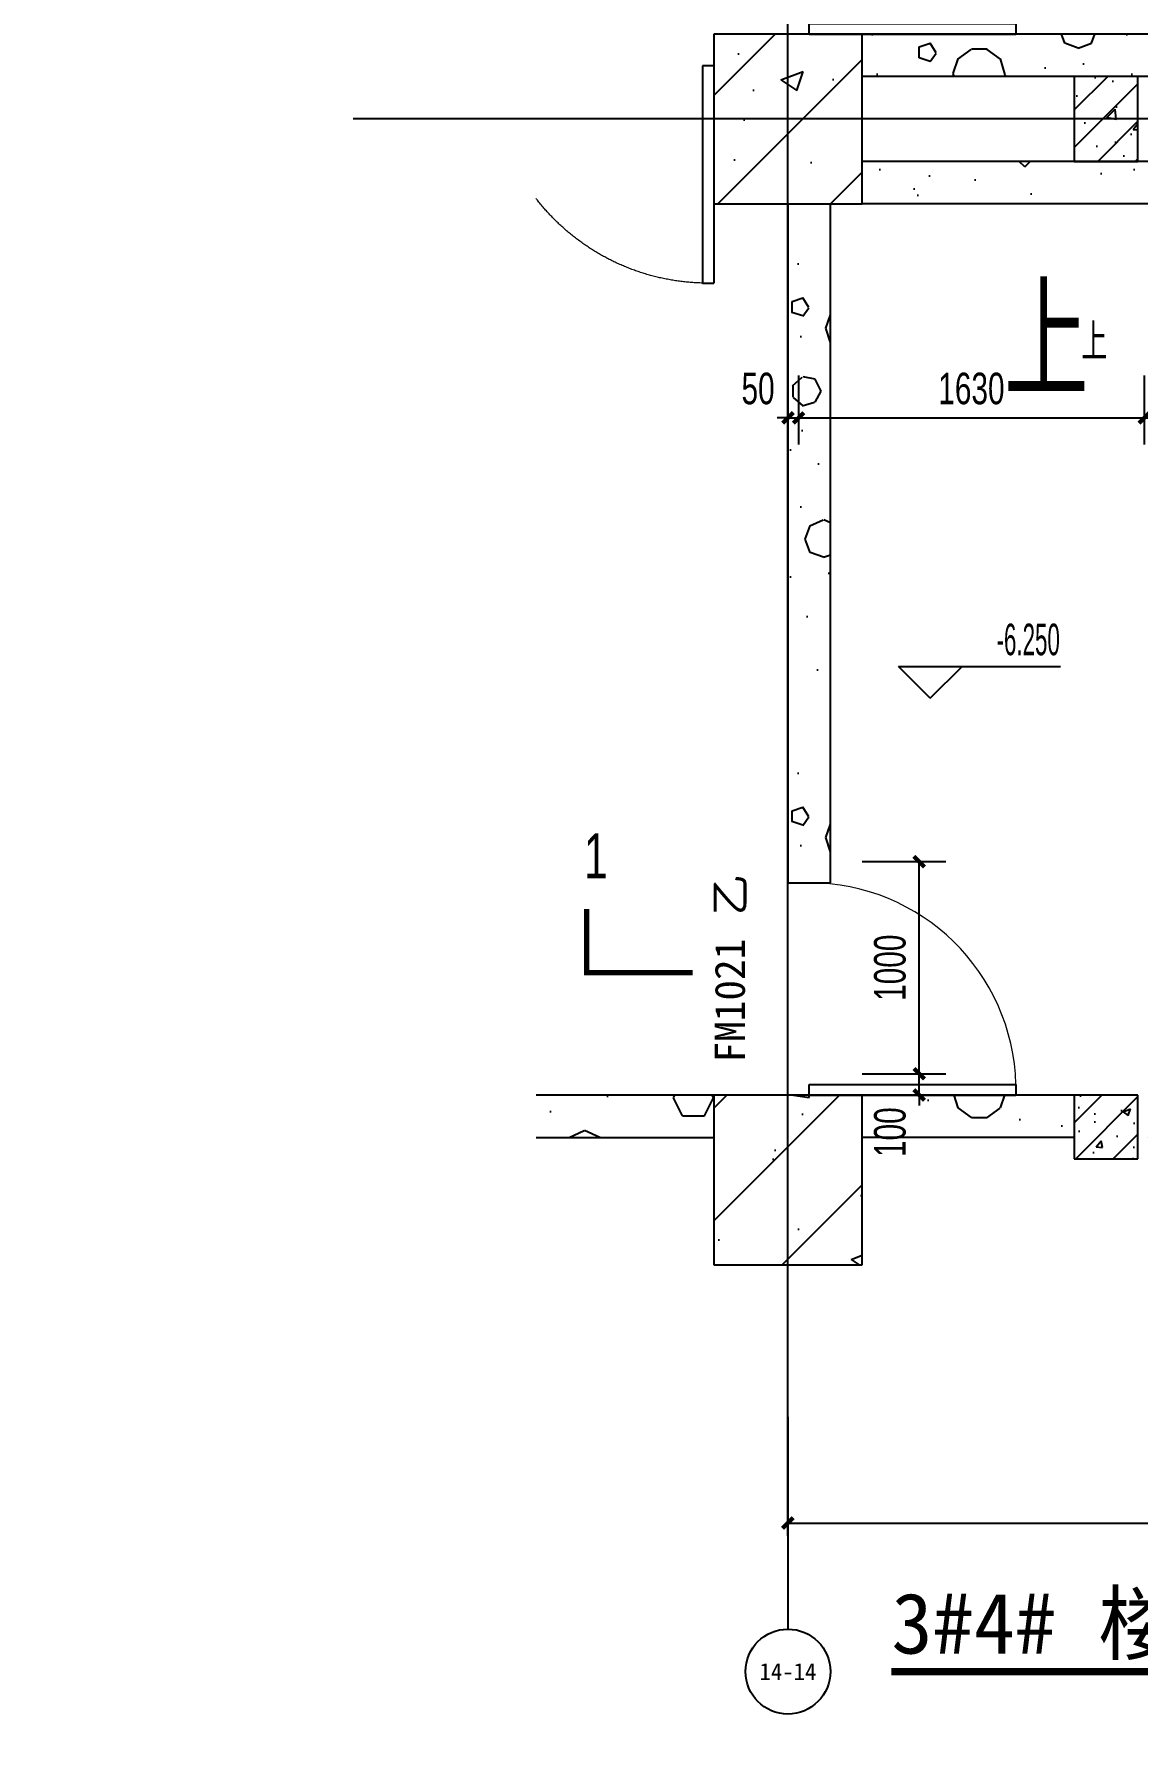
# Model space of a CAD drawing. Extents: x -26219 to 315419, y -160410 to -120810.
# Drawn here: x 66024 to 71228, y -141099 to -133069 of the extents above; entities that cross this region are included whole.
import ezdxf
from ezdxf.enums import TextEntityAlignment as Align
from ezdxf.xclip import XClip

# ---------------------------------------------------------------- set-up
doc = ezdxf.new("R2010")
doc.units = 0
doc.header["$LTSCALE"] = 1000
doc.header["$MEASUREMENT"] = 0
doc.header["$XCLIPFRAME"] = 0
doc.linetypes.add('104-14# 核心筒$2$DOTE', pattern=[2.42, 2, -0.2, 0.02, -0.2])
for name, color, linetype in [('01-标注_尺寸', 124, 'Continuous'), ('01-标注_标高', 200, 'Continuous'), ('01-标注_符号', 200, 'Continuous'), ('01-标注_轴线坐标', 132, 'Continuous'), ('02-TEXT_标注', 130, 'Continuous'), ('02-TEXT_轴号', 7, 'Continuous'), ('104-13#14# B1核心筒$0$05-填充_天正', 26, 'Continuous'), ('104-13#14# B1核心筒$0$104-13#14# B1核心筒$0$PUB_TEXT', 7, 'Continuous'), ('104-13#14# B1核心筒$0$A-E_楼梯', 171, 'Continuous'), ('104-13#14# B1核心筒$0$A_STR-砌块墙', 121, 'Continuous'), ('104-13#14# B1核心筒$0$A_STR-砼柱', 51, 'Continuous'), ('104-13#14# B1核心筒$0$DOOR_FIRE', 220, 'Continuous'), ('104-14# 核心筒$2$A_AXIS-轴线', 36, '104-14# 核心筒$2$DOTE'), ('A_AXIS-轴线', 36, 'Continuous'), ('DIM_SYMB', 3, 'Continuous'), ('DOOR_FIRE_TEXT', 7, 'Continuous'), ('建-标注-文本', 254, 'Continuous')]:
    doc.layers.add(name, color=color, linetype=linetype)
doc.layers.add('B1幕墙$0$04-不打印_辅助线', color=165, linetype='Continuous', plot=False)
doc.styles.add('104-13#14# B1核心筒$0$104-13#14# B1核心筒$0$_TCH_DIM', font='ROS1', dxfattribs={"width": 0.8, "bigfont": 'JD'})
doc.styles.add('_TCH_AXIS', font='STXIHEI_0.TTF', dxfattribs={"width": 0.75, "height": 750})
doc.styles.add('_TCH_DIM', font='ros.shx', dxfattribs={"width": 0.75, "bigfont": 'jd.shx'})
doc.styles.add('_TCH_DIM_T3', font='ros.shx', dxfattribs={"width": 0.705882, "bigfont": 'jd.shx'})
doc.styles.add('_TCH_LABEL', font='ros.shx', dxfattribs={"bigfont": 'jd.shx'})
doc.styles.add('_TCH_WINDOW', font='STXIHEI_0.TTF')
doc.styles.get("Standard").update_dxf_attribs({"font": 'STXIHEI_0.TTF'})
doc.dimstyles.new('_TCH_ARCH&&50', dxfattribs={"dimtxt": 148.75, "dimasz": 50, "dimexe": 125, "dimexo": 150, "dimgap": 63.125, "dimtad": 1, "dimdec": 0, "dimzin": 0, "dimdsep": 46, "dimtxsty": '_TCH_DIM_T3', "dimblk": 'ARCHTICK', "dimcen": 0.09, "dimclrt": 7, "dimazin": 2, "dimtfac": 1, "dimtdec": 0, "dimtix": 1, "dimtmove": 2, "dimatfit": 3, "dimfxl": 0, "dimtolj": 1, "dimtzin": 0, "dimarcsym": 0})
pattern_1 = [(0, (354, -366), (600, 1200), [0, -1200]), (0, (-348, -528), (600, 1200), [0, -1200]), (0, (42, -540), (600, 1200), [0, -1200]), (0, (468, -186), (600, 1200), [0, -1200]), (0, (-30, -600), (600, 1200), [0, -1200]), (0, (588, 570), (600, 1200), [0, -1200]), (0, (222, 474), (600, 1200), [0, -1200]), (0, (414, 324), (600, 1200), [0, -1200]), (0, (-564, 300), (600, 1200), [0, -1200]), (0, (24, 246), (600, 1200), [0, -1200]), (0, (-204, -60), (600, 1200), [0, -1200]), (0, (-192, -510), (600, 1200), [0, -1200]), (0, (258, -558), (600, 1200), [0, -1200]), (0, (588, -30), (600, 1200), [0, -1200]), (0, (-534, -216), (600, 1200), [0, -1200]), (0, (-432, -12), (600, 1200), [0, -1200]), (0, (36, -96), (600, 1200), [0, -1200]), (0, (-132, -270), (600, 1200), [0, -1200]), (0, (-228, 126), (600, 1200), [0, -1200]), (0, (-78, 576), (600, 1200), [0, -1200]), (0, (-486, -468), (600, 1200), [0, -1200]), (0, (174, 330), (600, 1200), [0, -1200]), (0, (-384, 348), (600, 1200), [0, -1200]), (0, (-480, 504), (600, 1200), [0, -1200]), (130.601294, (514.286, 194.286), (-2999.999967, 3600.000016), [52.683, -22074.222]), (18.43495, (428.57, 217.14), (2999.99999, 1199.99999), [54.2105, -7535.256]), (90, (428.6, 165.7), (600, 1200), [51.4286, -2348.571]), (161.56505, (480, 148.57), (-3000.00002, 1199.99991), [54.2105, -7535.256]), (53.1301, (480, 148.57), (600, 1200), [57.143, -5942.857]), (135, (525.7, -462.86), (-600.0001, 1199.9999), [48.487, -3345.625]), (45, (457.14, -462.86), (600, 1200), [48.487, -3345.625]), (135, (491.43, -497.14), (-600.0001, 1199.9999), [48.487, -3345.625]), (45, (491.43, -497.14), (600, 1200), [48.487, -3345.625]), (116.56505, (-51.4, 342.9), (-0.0001, 2400), [63.8877, -1277.753]), (180, (-80, 400), (-600, 1200), [68.5714, -1131.4285]), (63.43495, (-177.1, 342.9), (5e-06, 2400), [63.8877, -1277.753]), (116.56505, (-148.6, 285.7), (-0.0001, 2400), [63.8877, -1277.753]), (0, (-148.6, 285.7), (600, 1200), [68.5714, -1131.4285]), (63.43495, (-80, 285.7), (5e-06, 2400), [63.8877, -1277.753]), (107.102728, (400, -62.857), (-1799.999931, 6000.00001), [77.7227, -32565.805]), (143.972626, (377.14, 11.43), (-11399.999855, 8399.99999), [77.723, -16244.04]), (180, (314.3, 57.1), (-600, 1200), [74.286, -1125.714]), (36.027373, (177.14, 11.43), (11399.999916, 8399.99991), [77.723, -16244.04]), (71.56505, (154.29, -57.14), (1800.00001, 5999.99999), [72.2806, -7517.1856]), (107.102728, (177.143, -131.43), (-1799.999931, 6000.00001), [77.7227, -32565.805]), (143.972626, (240, -177.14), (-11399.999855, 8399.99999), [77.723, -16244.04]), (0, (240, -177.1), (600, 1200), [74.286, -1125.714]), (36.027373, (314.29, -177.14), (11399.999916, 8399.99991), [77.723, -16244.04]), (71.56505, (377.14, -131.43), (1800.00001, 5999.99999), [72.2806, -7517.1856]), (150.25512, (411.43, 497.14), (-1800, 1199.99999), [46.07, -9628.639]), (90, (371.4, 474.3), (600, 1200), [45.714, -2354.2855]), (29.74488, (371.43, 474.29), (1800, 1199.99999), [46.07, -9628.639]), (116.56505, (131.4, -354.3), (-0.0001, 2400), [63.8877, -1277.753]), (168.69007, (102.86, -297.14), (-5400.000004, 1199.99997), [58.2745, -12179.371]), (41.185925, (0, -325.714), (14999.999909, 13199.999885), [60.7437, -25451.604]), (90, (0, -382.86), (600, 1200), [57.143, -2342.857]), (138.814074, (45.714, -422.857), (-14999.999733, 13200.000084), [60.7437, -25451.604]), (16.699244, (45.714, -422.857), (19799.999851, 5999.999937), [59.659, -24997.075]), (60.945396, (102.86, -405.714), (599.999998, 1199.99999), [58.832, -24650.679]), (109.983106, (-371.43, 148.57), (-3000.000011, 8399.999978), [66.884, -28024.395]), (155.556045, (-394.286, 211.43), (-7800.00003, 3599.999925), [69.046, -28930.263]), (24.443955, (-520, 211.43), (7800.000004, 3599.999983), [69.046, -28930.263]), (70.016893, (-542.857, 148.57), (3000.000009, 8399.999979), [66.884, -28024.395]), (109.983106, (-520, 85.714), (-3000.000011, 8399.999978), [66.884, -28024.395]), (160.016893, (-457.14, 62.86), (-3000, 1199.999945), [66.884, -13978.755]), (19.983107, (-457.14, 62.86), (2999.999984, 1200), [66.884, -13978.755]), (70.016893, (-394.286, 85.714), (3000.000009, 8399.999979), [66.884, -28024.395]), (122.00538, (74.29, 40), (-600.00008, 1199.99994), [53.9085, -11266.868]), (18.43495, (-5.71, 68.57), (2999.99999, 1199.99999), [54.2105, -7535.256]), (90, (-5.7, 17.14), (600, 1200), [51.4286, -2348.571]), (161.56505, (45.71, 0), (-3000.00002, 1199.99991), [54.2105, -7535.256]), (54.462322, (45.714, 0), (4199.999994, 5999.99999), [49.156, -20596.423]), (116.56505, (-274.3, -251.4), (-0.0001, 2400), [63.8877, -1277.753]), (180, (-302.9, -194.3), (-600, 1200), [62.857, -1137.143]), (59.036243, (-400, -251.43), (600, 1199.999994), [66.6395, -13927.644]), (120.963756, (-365.71, -308.57), (-600.00008, 1199.999945), [66.6395, -13927.644]), (0, (-365.7, -308.6), (600, 1200), [62.857, -1137.143]), (63.43495, (-302.9, -308.6), (5e-06, 2400), [63.8877, -1277.753])]
pattern_2 = [(45, (0, 0), (-265.16504, 265.16504), []), (50, (0, 0), (1075.8903, -94.1282), [112.5, -1237.5]), (355, (0, 0), (-208.127, 1128.288), [90, -990]), (100.4514, (89.7, -7.8), (867.764, 1034.1593), [95.6103, -1051.713]), (46.1842, (0, 300), (1600.8616, -248.2785), [168.75, -1856.25]), (96.6356, (133.4, 279.3), (1401.994, 1461.177), [143.415, -1577.57]), (351.1842, (0, 300), (1401.993, 1461.178), [135, -1485]), (21, (150, 225), (895.3606, -603.9283), [112.5, -1237.5]), (326, (150, 225), (364.973, 1087.725), [90, -990]), (71.4514, (224.6, 174.7), (1260.334, 483.796), [95.6103, -1051.713]), (37.5, (0, 0), (18.2398, 499.3408), [0, -978, 0, -1005, 0, -993.75]), (7.5, (0, 0), (394.6043, 591.6176), [0, -573, 0, -955.5, 0, -378.75]), (327.5, (-334.5, 0), (800.73365, -33.8323), [0, -375, 0, -1170, 0, -1552.5]), (317.5, (-484.5, 0), (874.7793, 150.1575), [0, -487.5, 0, -777, 0, -1102.5])]
pattern_3 = [(45, (0, 0), (-88.38835, 88.38835), []), (50, (0, 0), (358.6301, -31.37607), [37.5, -412.5]), (355, (0, 0), (-69.37567, 376.09607), [30, -330]), (100.4514, (29.9, -2.6), (289.2547, 344.71977), [31.8701, -350.57106]), (46.1842, (0, 100), (533.6205, -82.7595), [56.25, -618.75]), (96.6356, (44.47, 93.1), (467.3314, 487.0589), [47.8051, -525.8565]), (351.1842, (0, 100), (467.331, 487.0593), [45, -495]), (21, (50, 75), (298.45353, -201.30945), [37.5, -412.5]), (326, (50, 75), (121.65767, 362.575), [30, -330]), (71.4514, (74.87, 58.22), (420.1113, 161.26525), [31.8701, -350.57106]), (37.5, (0, 0), (6.07993, 166.44693), [0, -326, 0, -335, 0, -331.25]), (7.5, (0, 0), (131.53477, 197.20586), [0, -191, 0, -318.5, 0, -126.25]), (327.5, (-111.5, 0), (266.91122, -11.27744), [0, -125, 0, -390, 0, -517.5]), (317.5, (-161.5, 0), (291.59308, 50.0525), [0, -162.5, 0, -259, 0, -367.5])]

# ---------------------------------------------------------------- blocks, each defined once
blk = doc.blocks.new('104-14# 核心筒')
at = {"layer": '104-14# 核心筒$2$A_AXIS-轴线'}
for p, q in [((-24839, 16700), (120259.9, 16700)), ((-24839, 11750), (120259.9, 11750)), ((-24839, 7700), (120259.9, 7700))]:
    blk.add_line(p, q, dxfattribs=at)
blk = doc.blocks.new('B1幕墙')
at = {"layer": 'B1幕墙$0$04-不打印_辅助线'}
blk.add_lwpolyline([(-19723.4, 110825.4), (-17951.5, 111952.4), (-14731.3, 106889.8), (-10015.2, 109889.5), (-6726.5, 109889.5), (-6726.5, 107689.5), (-6591.5, 107689.5), (-6591.5, 96729.1), (-3286.4, 91533.1), (-3400.3, 91460.7), (-609.5, 87073), (-44109.9, 59403.8), (-49479.8, 60532), (-116340.3, 165647.4), (-95570, 173811.9), (-95423.7, 173439.7), (-115742.4, 165452.7), (-49232.7, 60888.9), (-44187.1, 59828.8), (-1077.3, 87249.5), (-3868.2, 91637.2), (-3501.1, 91870.6)], dxfattribs=at)
blk = doc.blocks.new('104-13#14# B1核心筒$0$$DorLib2D$00000001')
for p, q in [((0.45, 0.975), (0.5, 0.975)), ((0.45, 0), (0.45, 0.975)), ((0.5, 0), (0.5, 0.975)), ((0.5, 0), (0.45, 0))]:
    blk.add_line(p, q)
at = {"lineweight": 13}
blk.add_arc((0.475, 0), 0.975, 91.46928, 180, dxfattribs=at)
blk = doc.blocks.new('104-13#14# B1核心筒$0$$DorLib2D$00000002')
for p, q in [((-0.5, 0), (-0.5, 0.4875)), ((-0.475, 0.4875), (-0.5, 0.4875)), ((-0.475, 0), (-0.475, 0.4875)), ((0.475, 0), (0.475, 0.4875)), ((0.475, 0.4875), (0.5, 0.4875)), ((0.5, 0), (0.5, 0.4875)), ((-0.5, 0), (-0.475, 0)), ((0.5, 0), (0.475, 0))]:
    blk.add_line(p, q)
at = {"lineweight": 13}
for centre, start, end in [((-0.4875, 0), 0, 88.5307), ((0.4875, 0), 91.4693, 180)]:
    blk.add_arc(centre, 0.4875, start, end, dxfattribs=at)
blk = doc.blocks.new('104-13#14# B1核心筒')
at = {"layer": '104-13#14# B1核心筒$0$05-填充_天正'}
h = blk.add_hatch(dxfattribs=at)
h.set_pattern_fill('钢筋混凝土', color=256, scale=150, style=0)
h.set_pattern_definition(pattern_2)
h.paths.add_polyline_path([(208350, 17900), (209050, 17900), (209050, 18700), (208350, 18700)])
h = blk.add_hatch(dxfattribs=at)
h.set_pattern_fill('加气混凝土', color=256, scale=100, style=0)
h.set_pattern_definition(pattern_1)
h.paths.add_polyline_path([(214650, 18500), (214650, 18700), (209050, 18700), (209050, 18500)])
h = blk.add_hatch(dxfattribs=at)
h.set_pattern_fill('钢筋混凝土', color=256, scale=50, style=0)
h.set_pattern_definition(pattern_3)
h.paths.add_polyline_path([(210050, 18100), (210350, 18100), (210350, 18500), (210050, 18500)])
h = blk.add_hatch(dxfattribs=at)
h.set_pattern_fill('加气混凝土', color=256, scale=100, style=0)
h.set_pattern_definition(pattern_1)
h.paths.add_polyline_path([(214650, 17900), (214650, 18100), (209050, 18100), (209050, 17900)])
h = blk.add_hatch(dxfattribs=at)
h.set_pattern_fill('加气混凝土', color=256, scale=100, style=0)
h.set_pattern_definition(pattern_1)
h.paths.add_polyline_path([(208900, 17900), (208700, 17900), (208700, 14700), (208900, 14700)])
h = blk.add_hatch(dxfattribs=at)
h.set_pattern_fill('加气混凝土', color=256, scale=150, style=0)
h.set_pattern_definition([(0, (531, -549), (900, 1800), [0, -1800]), (0, (-522, -792), (900, 1800), [0, -1800]), (0, (63, -810), (900, 1800), [0, -1800]), (0, (702, -279), (900, 1800), [0, -1800]), (0, (-45, -900), (900, 1800), [0, -1800]), (0, (882, 855), (900, 1800), [0, -1800]), (0, (333, 711), (900, 1800), [0, -1800]), (0, (621, 486), (900, 1800), [0, -1800]), (0, (-846, 450), (900, 1800), [0, -1800]), (0, (36, 369), (900, 1800), [0, -1800]), (0, (-306, -90), (900, 1800), [0, -1800]), (0, (-288, -765), (900, 1800), [0, -1800]), (0, (387, -837), (900, 1800), [0, -1800]), (0, (882, -45), (900, 1800), [0, -1800]), (0, (-801, -324), (900, 1800), [0, -1800]), (0, (-648, -18), (900, 1800), [0, -1800]), (0, (54, -144), (900, 1800), [0, -1800]), (0, (-198, -405), (900, 1800), [0, -1800]), (0, (-342, 189), (900, 1800), [0, -1800]), (0, (-117, 864), (900, 1800), [0, -1800]), (0, (-729, -702), (900, 1800), [0, -1800]), (0, (261, 495), (900, 1800), [0, -1800]), (0, (-576, 522), (900, 1800), [0, -1800]), (0, (-720, 756), (900, 1800), [0, -1800]), (130.601294, (771.43, 291.43), (-4499.99995, 5400.000024), [79.025, -33111.333]), (18.43495, (642.86, 325.71), (4500, 1800), [81.316, -11302.884]), (90, (642.9, 248.6), (900, 1800), [77.143, -3522.857]), (161.56505, (720, 222.86), (-4500.00002, 1799.99987), [81.316, -11302.884]), (53.1301, (720, 222.86), (900, 1800), [85.714, -8914.285]), (135, (788.6, -694.3), (-900.0001, 1799.9999), [72.731, -5018.438]), (45, (685.7, -694.3), (900, 1800), [72.731, -5018.438]), (135, (737.14, -745.7), (-900.0001, 1799.9999), [72.731, -5018.438]), (45, (737.14, -745.7), (900, 1800), [72.731, -5018.438]), (116.56505, (-77.1, 514.3), (-0.0002, 3600), [95.831, -1916.63]), (180, (-120, 600), (-900, 1800), [102.857, -1697.143]), (63.43495, (-265.7, 514.3), (8e-06, 3600), [95.831, -1916.63]), (116.56505, (-222.9, 428.6), (-0.0002, 3600), [95.831, -1916.63]), (0, (-222.9, 428.6), (900, 1800), [102.857, -1697.143]), (63.43495, (-120, 428.6), (8e-06, 3600), [95.831, -1916.63]), (107.102728, (600, -94.286), (-2699.999897, 9000.000015), [116.584, -48848.707]), (143.972626, (565.71, 17.14), (-17099.99978, 12599.999986), [116.584, -24366.06]), (180, (471.4, 85.7), (-900, 1800), [111.429, -1688.571]), (36.02737, (265.71, 17.14), (17099.99987, 12599.99986), [116.584, -24366.06]), (71.56505, (231.43, -85.7), (2700, 9000), [108.421, -11275.778]), (107.102728, (265.714, -197.14), (-2699.999897, 9000.000015), [116.584, -48848.707]), (143.972626, (360, -265.71), (-17099.99978, 12599.999986), [116.584, -24366.06]), (0, (360, -265.7), (900, 1800), [111.429, -1688.571]), (36.02737, (471.43, -265.71), (17099.99987, 12599.99986), [116.584, -24366.06]), (71.56505, (565.71, -197.14), (2700, 9000), [108.421, -11275.778]), (150.25512, (617.14, 745.71), (-2700, 1799.99998), [69.105, -14442.959]), (90, (557.1, 711.4), (900, 1800), [68.571, -3531.428]), (29.74488, (557.14, 711.43), (2700, 1800), [69.105, -14442.959]), (116.56505, (197.1, -531.4), (-0.0002, 3600), [95.831, -1916.63]), (168.69007, (154.29, -445.71), (-8100, 1799.99995), [87.412, -18269.056]), (41.185925, (0, -488.57), (22499.999864, 19799.999827), [91.116, -38177.406]), (90, (0, -574.3), (900, 1800), [85.714, -3514.285]), (138.814074, (68.57, -634.286), (-22499.9996, 19800.000126), [91.116, -38177.406]), (16.699244, (68.57, -634.286), (29699.999777, 8999.999906), [89.488, -37495.613]), (60.945396, (154.29, -608.57), (899.999998, 1799.999984), [88.248, -36976.018]), (109.983106, (-557.14, 222.86), (-4500.000017, 12599.999967), [100.326, -42036.592]), (155.556045, (-591.43, 317.14), (-11700.000045, 5399.999888), [103.569, -43395.394]), (24.443955, (-780, 317.14), (11700.000006, 5399.999974), [103.569, -43395.394]), (70.016893, (-814.286, 222.86), (4500.000014, 12599.99997), [100.326, -42036.592]), (109.983106, (-780, 128.57), (-4500.000017, 12599.999967), [100.326, -42036.592]), (160.01689, (-685.71, 94.29), (-4500, 1799.99992), [100.326, -20968.132]), (19.98311, (-685.71, 94.29), (4499.99998, 1800), [100.326, -20968.132]), (70.016893, (-591.43, 128.57), (4500.000014, 12599.99997), [100.326, -42036.592]), (122.00538, (111.43, 60), (-900.00012, 1799.9999), [80.863, -16900.302]), (18.43495, (-8.57, 102.86), (4500, 1800), [81.316, -11302.884]), (90, (-8.6, 25.7), (900, 1800), [77.143, -3522.857]), (161.56505, (68.57, 0), (-4500.00002, 1799.99987), [81.316, -11302.884]), (54.46232, (68.57, 0), (6299.99999, 8999.999987), [73.734, -30894.635]), (116.56505, (-411.4, -377.1), (-0.0002, 3600), [95.831, -1916.63]), (180, (-454.3, -291.4), (-900, 1800), [94.286, -1705.714]), (59.03624, (-600, -377.14), (900, 1799.99999), [99.959, -20891.466]), (120.96376, (-548.57, -462.86), (-900.00012, 1799.99992), [99.959, -20891.466]), (0, (-548.6, -462.9), (900, 1800), [94.286, -1705.714]), (63.43495, (-454.3, -462.9), (8e-06, 3600), [95.831, -1916.63])])
h.paths.add_polyline_path([(208350, 13500), (208350, 13700), (205350, 13700), (205350, 13500)])
h = blk.add_hatch(dxfattribs=at)
h.set_pattern_fill('钢筋混凝土', color=256, scale=150, style=0)
h.set_pattern_definition(pattern_2)
h.paths.add_polyline_path([(208350, 12900), (209050, 12900), (209050, 13700), (208350, 13700)])
h = blk.add_hatch(dxfattribs=at)
h.set_pattern_fill('加气混凝土', color=256, scale=100, style=0)
h.set_pattern_definition(pattern_1)
h.paths.add_polyline_path([(209050, 13700), (209050, 13500), (210050, 13500), (210050, 13700)])
h = blk.add_hatch(dxfattribs=at)
h.set_pattern_fill('钢筋混凝土', color=256, scale=50, style=0)
h.set_pattern_definition(pattern_3)
h.paths.add_polyline_path([(210050, 13400), (210350, 13400), (210350, 13700), (210050, 13700)])
h = blk.add_hatch(dxfattribs=at)
h.set_pattern_fill('加气混凝土', color=256, scale=100, style=0)
h.set_pattern_definition(pattern_1)
h.paths.add_polyline_path([(210350, 13700), (210350, 13500), (211900, 13500), (212000, 13566.7), (212000, 13700)])
at = {"layer": '104-13#14# B1核心筒$0$A_STR-砌块墙'}
for p, q in [((214650, 18700), (209050, 18700)), ((214650, 18500), (209050, 18500)), ((214650, 18100), (209050, 18100)), ((208700, 17900), (208700, 14700)), ((208900, 14700), (208900, 17900)), ((214650, 17900), (209050, 17900)), ((208700, 14700), (208900, 14700)), ((208350, 13700), (205350, 13700)), ((210050, 13700), (209050, 13700)), ((205350, 13500), (208350, 13500)), ((210050, 13500), (209050, 13500))]:
    blk.add_line(p, q, dxfattribs=at)
at = {"layer": '104-13#14# B1核心筒$0$A_STR-砼柱'}
for p, q in [((209050, 18700), (208350, 18700)), ((208350, 18700), (208350, 17900)), ((209050, 17900), (209050, 18700)), ((210350, 18500), (210050, 18500)), ((210050, 18500), (210050, 18100)), ((210350, 18100), (210350, 18500)), ((210050, 18100), (210350, 18100)), ((208350, 17900), (209050, 17900)), ((209050, 13700), (208350, 13700)), ((208350, 13700), (208350, 12900)), ((209050, 12900), (209050, 13700)), ((210350, 13700), (210050, 13700)), ((210050, 13700), (210050, 13400)), ((210350, 13400), (210350, 13700)), ((210050, 13400), (210350, 13400)), ((208350, 12900), (209050, 12900))]:
    blk.add_line(p, q, dxfattribs=at)
at = {"layer": '104-13#14# B1核心筒$0$A-E_楼梯', "rotation": 57.54087654752239}
blk.add_blockref('B1幕墙', (289197.1, 8062.4), dxfattribs=at)
at = {"layer": '104-13#14# B1核心筒$0$DOOR_FIRE', "zscale": 200}
for name, p, xscale, yscale, rotation in [('104-13#14# B1核心筒$0$$DorLib2D$00000001', (208800, 19200), 1000, 1000, 270.0000000000037), ('104-13#14# B1核心筒$0$$DorLib2D$00000002', (207300, 18550), -2100, 2100, 179.9999999999999), ('104-13#14# B1核心筒$0$$DorLib2D$00000001', (208800, 14200), 1000, 1000, 270.000000000005)]:
    blk.add_blockref(name, p, dxfattribs=dict(at, xscale=xscale, yscale=yscale, rotation=rotation))
at = {"layer": '104-13#14# B1核心筒$0$104-13#14# B1核心筒$0$PUB_TEXT', "style": '104-13#14# B1核心筒$0$104-13#14# B1核心筒$0$_TCH_DIM', "width": 0.8}
blk.add_text('上', height=525, rotation=360, dxfattribs=at).set_placement((209718.8, 16987.5))
blk = doc.blocks.new('_ArchTick')
at = {"color": 0, "linetype": 'ByBlock', "const_width": 0.4}
blk.add_lwpolyline([(-0.5, -0.5), (0.5, 0.5)], dxfattribs=at)
blk = doc.blocks.new('*D784')
at = {"layer": '01-标注_尺寸', "color": 0, "lineweight": -2, "transparency": 16777216}
for p, q in [((71257.7, -134677.2), (71257.7, -135002.5)), ((74377.7, -134677.2), (74377.7, -135002.5)), ((71257.7, -134877.5), (74377.7, -134877.5))]:
    blk.add_line(p, q, dxfattribs=at)
at = {"layer": 'Defpoints', "color": 0, "transparency": 16777216}
for p in [(71257.7, -134527.2), (74377.7, -134527.2), (74377.7, -134877.5)]:
    blk.add_point(p, dxfattribs=at)
at = {"layer": '01-标注_尺寸', "color": 0, "lineweight": -2, "transparency": 16777216, "xscale": 50, "yscale": 50, "zscale": 50, "rotation": 180}
blk.add_blockref('_ArchTick', (71257.7, -134877.5), dxfattribs=at)
at = {"layer": '01-标注_尺寸', "color": 0, "lineweight": -2, "transparency": 16777216, "xscale": 50, "yscale": 50, "zscale": 50}
blk.add_blockref('_ArchTick', (74377.7, -134877.5), dxfattribs=at)
at = {"layer": '01-标注_尺寸', "color": 7, "transparency": 16777216, "insert": (72817.7, -134740), "char_height": 148.75, "attachment_point": 5, "style": '_TCH_DIM_T3'}
blk.add_mtext('\\A1;260*12=3120', dxfattribs=at)
blk = doc.blocks.new('*D785')
at = {"layer": '01-标注_尺寸', "color": 0, "lineweight": -2, "transparency": 16777216}
for p, q in [((69627.7, -134677.2), (69627.7, -135002.5)), ((71257.7, -134677.2), (71257.7, -135002.5)), ((69627.7, -134877.5), (71257.7, -134877.5))]:
    blk.add_line(p, q, dxfattribs=at)
at = {"layer": 'Defpoints', "color": 0, "transparency": 16777216}
for p in [(69627.7, -134527.2), (71257.7, -134527.2), (71257.7, -134877.5)]:
    blk.add_point(p, dxfattribs=at)
at = {"layer": '01-标注_尺寸', "color": 0, "lineweight": -2, "transparency": 16777216, "xscale": 50, "yscale": 50, "zscale": 50, "rotation": 180}
blk.add_blockref('_ArchTick', (69627.7, -134877.5), dxfattribs=at)
at = {"layer": '01-标注_尺寸', "color": 0, "lineweight": -2, "transparency": 16777216, "xscale": 50, "yscale": 50, "zscale": 50}
blk.add_blockref('_ArchTick', (71257.7, -134877.5), dxfattribs=at)
at = {"layer": '01-标注_尺寸', "color": 7, "transparency": 16777216, "insert": (70442.7, -134740), "char_height": 148.75, "attachment_point": 5, "style": '_TCH_DIM_T3'}
blk.add_mtext('\\A1;1630', dxfattribs=at)
blk = doc.blocks.new('*D786')
at = {"layer": '01-标注_尺寸', "color": 0, "lineweight": -2, "transparency": 16777216}
for p, q in [((69577.7, -134677.2), (69577.7, -135002.5)), ((69627.7, -134677.2), (69627.7, -135002.5)), ((69577.7, -134877.5), (69527.7, -134877.5)), ((69577.7, -134877.5), (69627.7, -134877.5)), ((69627.7, -134877.5), (69677.7, -134877.5))]:
    blk.add_line(p, q, dxfattribs=at)
at = {"layer": 'Defpoints', "color": 0, "transparency": 16777216}
for p in [(69577.7, -134527.2), (69627.7, -134527.2), (69627.7, -134877.5)]:
    blk.add_point(p, dxfattribs=at)
at = {"layer": '01-标注_尺寸', "color": 0, "lineweight": -2, "transparency": 16777216, "xscale": 50, "yscale": 50, "zscale": 50}
blk.add_blockref('_ArchTick', (69577.7, -134877.5), dxfattribs=at)
at = {"layer": '01-标注_尺寸', "color": 0, "lineweight": -2, "transparency": 16777216, "xscale": 50, "yscale": 50, "zscale": 50, "rotation": 180}
blk.add_blockref('_ArchTick', (69627.7, -134877.5), dxfattribs=at)
at = {"layer": '01-标注_尺寸', "color": 7, "transparency": 16777216, "insert": (69437, -134740), "char_height": 148.75, "attachment_point": 5, "style": '_TCH_DIM_T3'}
blk.add_mtext('\\A1;50', dxfattribs=at)
blk = doc.blocks.new('*D798')
at = {"layer": '01-标注_尺寸', "color": 0, "lineweight": -2, "transparency": 16777216}
for p, q in [((69577.7, -139735.9), (69577.7, -140210.9)), ((75877.7, -139735.9), (75877.7, -140210.9)), ((69577.7, -140085.9), (75877.7, -140085.9))]:
    blk.add_line(p, q, dxfattribs=at)
at = {"layer": 'Defpoints', "color": 0, "transparency": 16777216}
for p in [(69577.7, -139585.9), (75877.7, -139585.9), (75877.7, -140085.9)]:
    blk.add_point(p, dxfattribs=at)
at = {"layer": '01-标注_尺寸', "color": 0, "lineweight": -2, "transparency": 16777216, "xscale": 50, "yscale": 50, "zscale": 50, "rotation": 180}
blk.add_blockref('_ArchTick', (69577.7, -140085.9), dxfattribs=at)
at = {"layer": '01-标注_尺寸', "color": 0, "lineweight": -2, "transparency": 16777216, "xscale": 50, "yscale": 50, "zscale": 50}
blk.add_blockref('_ArchTick', (75877.7, -140085.9), dxfattribs=at)
at = {"layer": '01-标注_尺寸', "color": 7, "transparency": 16777216, "insert": (72727.7, -139948.4), "char_height": 148.75, "attachment_point": 5, "style": '_TCH_DIM_T3'}
blk.add_mtext('\\A1;6300', dxfattribs=at)
blk = doc.blocks.new('*D956')
at = {"layer": '01-标注_尺寸', "color": 0, "lineweight": -2, "transparency": 16777216}
for p, q in [((70196.6, -137968.8), (70196.6, -137918.8)), ((69927.7, -137968.8), (70321.6, -137968.8)), ((70196.6, -138068.8), (70196.6, -137968.8)), ((69927.7, -138068.8), (70321.6, -138068.8)), ((70196.6, -138068.8), (70196.6, -138118.8))]:
    blk.add_line(p, q, dxfattribs=at)
at = {"layer": 'Defpoints', "color": 0, "transparency": 16777216}
for p in [(69777.7, -137968.8), (70196.6, -137968.8), (69777.7, -138068.8)]:
    blk.add_point(p, dxfattribs=at)
at = {"layer": '01-标注_尺寸', "color": 0, "lineweight": -2, "transparency": 16777216, "xscale": 50, "yscale": 50, "zscale": 50}
for p, rotation in [((70196.6, -137968.8), 270), ((70196.6, -138068.8), 90)]:
    blk.add_blockref('_ArchTick', p, dxfattribs=dict(at, rotation=rotation))
at = {"layer": '01-标注_尺寸', "color": 7, "transparency": 16777216, "insert": (70059.1, -138243.8), "char_height": 148.75, "attachment_point": 5, "rotation": 90, "style": '_TCH_DIM_T3'}
blk.add_mtext('\\A1;100', dxfattribs=at)
blk = doc.blocks.new('*D957')
at = {"layer": '01-标注_尺寸', "color": 0, "lineweight": -2, "transparency": 16777216}
for p, q in [((69927.7, -136968.8), (70321.6, -136968.8)), ((70196.6, -137968.8), (70196.6, -136968.8)), ((69927.7, -137968.8), (70321.6, -137968.8))]:
    blk.add_line(p, q, dxfattribs=at)
at = {"layer": 'Defpoints', "color": 0, "transparency": 16777216}
for p in [(69777.7, -136968.8), (70196.6, -136968.8), (69777.7, -137968.8)]:
    blk.add_point(p, dxfattribs=at)
at = {"layer": '01-标注_尺寸', "color": 0, "lineweight": -2, "transparency": 16777216, "xscale": 50, "yscale": 50, "zscale": 50}
for p, rotation in [((70196.6, -136968.8), 90), ((70196.6, -137968.8), 270)]:
    blk.add_blockref('_ArchTick', p, dxfattribs=dict(at, rotation=rotation))
at = {"layer": '01-标注_尺寸', "color": 7, "transparency": 16777216, "insert": (70059.1, -137468.8), "char_height": 148.75, "attachment_point": 5, "rotation": 90, "style": '_TCH_DIM_T3'}
blk.add_mtext('\\A1;1000', dxfattribs=at)

msp = doc.modelspace()

# ---------------------------------------------------------------- linework, layer by layer
at = {"layer": '01-标注_标高'}
for p, q in [((70248.9, -136198.6), (70098.9, -136048.6)), ((70098.9, -136048.6), (70862.2, -136048.6)), ((70248.9, -136198.6), (70398.9, -136048.6))]:
    msp.add_line(p, q, dxfattribs=at)
at = {"layer": '01-标注_符号'}
msp.add_lwpolyline([(71127.7, -134518.8, 0, 0, 0), (75127.7, -134518.8, 0, 0, 0), (75127.7, -137418.8, 0, 0, 0), (74267.7, -137418.8, 40, 0, 0), (74117.7, -137418.8, 0, 0, 0)], format="xyseb", dxfattribs=at)
at = {"layer": '01-标注_符号', "const_width": 25}
msp.add_lwpolyline([(68628.8, -137192), (68628.8, -137492), (69128.8, -137492)], dxfattribs=at)
at = {"layer": '01-标注_轴线坐标'}
msp.add_line((69577.7, -139585.9), (69577.7, -140585.9), dxfattribs=at)
msp.add_circle((69577.7, -140785.9), 200, dxfattribs=at)
at = {"layer": 'A_AXIS-轴线'}
for p, q in [((69577.7, -140145.6), (69577.7, -126868.8)), ((76877.7, -133468.8), (67527.7, -133468.8))]:
    msp.add_line(p, q, dxfattribs=at)
at = {"layer": 'DIM_SYMB', "const_width": 35}
msp.add_lwpolyline([(70065.6, -140786.9), (74132, -140786.9)], dxfattribs=at)

# ---------------------------------------------------------------- block references
ref = msp.add_blockref('104-13#14# B1核心筒', (-139122.3, -151768.8))
XClip(ref).set_block_clipping_path([(207512.3994327821, 11700.0000000345), (217199.994662753, 24900.0000103296)])
ref = msp.add_blockref('104-14# 核心筒', (-14186.1, -150168.8))
XClip(ref).set_block_clipping_path([(106607.1139184716, 10499.9999999845), (118350.0977260475, 23000.0000000241)])
ref = msp.add_blockref('104-14# 核心筒', (-24171.8, -146852.4))
XClip(ref).set_block_clipping_path([(21749.9999999867, 6862.509807695), (34199.9999999442, 18650.0000000002)])
ref = msp.add_blockref('104-13#14# B1核心筒', (-148916.6, -148452.4))
XClip(ref).set_block_clipping_path([(125276.0952862577, 8700), (133799.9946632845, 19247.0136389195)])

# ---------------------------------------------------------------- texts
at = {"layer": '02-TEXT_标注'}
for s, height, style, width, p in [('上', 173.6, '_TCH_DIM', 0.75, (70960.2, -134606.3)), ('-6.250', 148.75, '_TCH_DIM', 0.529412, (70561.1, -135996.1)), ('1', 212.5, '_TCH_LABEL', 0.705882, (68616.3, -137048.2))]:
    msp.add_text(s, height=height, dxfattribs=dict(at, style=style, width=width)).set_placement(p)
at = {"layer": '02-TEXT_轴号', "style": '_TCH_AXIS', "width": 0.94898}
msp.add_text('14-14', height=80.72, dxfattribs=at).set_placement((69443.6, -140826.3), (69711.7, -140826.3), align=Align.FIT)
at = {"layer": 'DOOR_FIRE_TEXT', "style": '_TCH_WINDOW'}
for s, height, p in [('乙', 142.7, (69375, -137223.4)), ('FM1021', 142.71, (69375, -137915))]:
    msp.add_text(s, height=height, rotation=90, dxfattribs=at).set_placement(p)
at = {"layer": '建-标注-文本'}
for s, p in [('3#4#', (70065.6, -140701.2)), ('楼梯地下一层平面', (71039.2, -140701.2))]:
    msp.add_text(s, height=285.43, dxfattribs=at).set_placement(p)

# ---------------------------------------------------------------- dimensions: what is measured, and where the dimension line sits
at = {"layer": '01-标注_尺寸'}
for base, p1, p2, angle, picture, middle in [((69627.7, -134877.5), (69577.7, -134527.2), (69627.7, -134527.2), 0, '*D786', (69437, -134740)), ((70196.6, -137968.8), (69777.7, -138068.8), (69777.7, -137968.8), 90, '*D956', (70059.1, -138243.8))]:
    dim = msp.add_linear_dim(base=base, p1=p1, p2=p2, angle=angle, dimstyle='_TCH_ARCH&&50', dxfattribs=at)
    dim.commit()
    dim.dimension.update_dxf_attribs({"geometry": picture, "text_midpoint": middle, "dimtype": 161})
for p1, p2, distance, picture, middle in [((69627.7, -134527.2), (71257.7, -134527.2), -350.3, '*D785', (70442.7, -134740)), ((69777.7, -137968.8), (69777.7, -136968.8), -419, '*D957', (70059.1, -137468.8)), ((69577.7, -139585.9), (75877.7, -139585.9), -500, '*D798', (72727.7, -139948.4))]:
    dim = msp.add_aligned_dim(p1=p1, p2=p2, distance=distance, dimstyle='_TCH_ARCH&&50', dxfattribs=at)
    dim.commit()
    dim.dimension.update_dxf_attribs({"geometry": picture, "text_midpoint": middle})
dim = msp.add_aligned_dim(p1=(71257.7, -134527.2), p2=(74377.7, -134527.2), distance=-350.3, text='260*12=3120', dimstyle='_TCH_ARCH&&50', dxfattribs=at)
dim.commit()
dim.dimension.update_dxf_attribs({"geometry": '*D784', "text_midpoint": (72817.7, -134740)})

doc.saveas('drawing.dxf')
